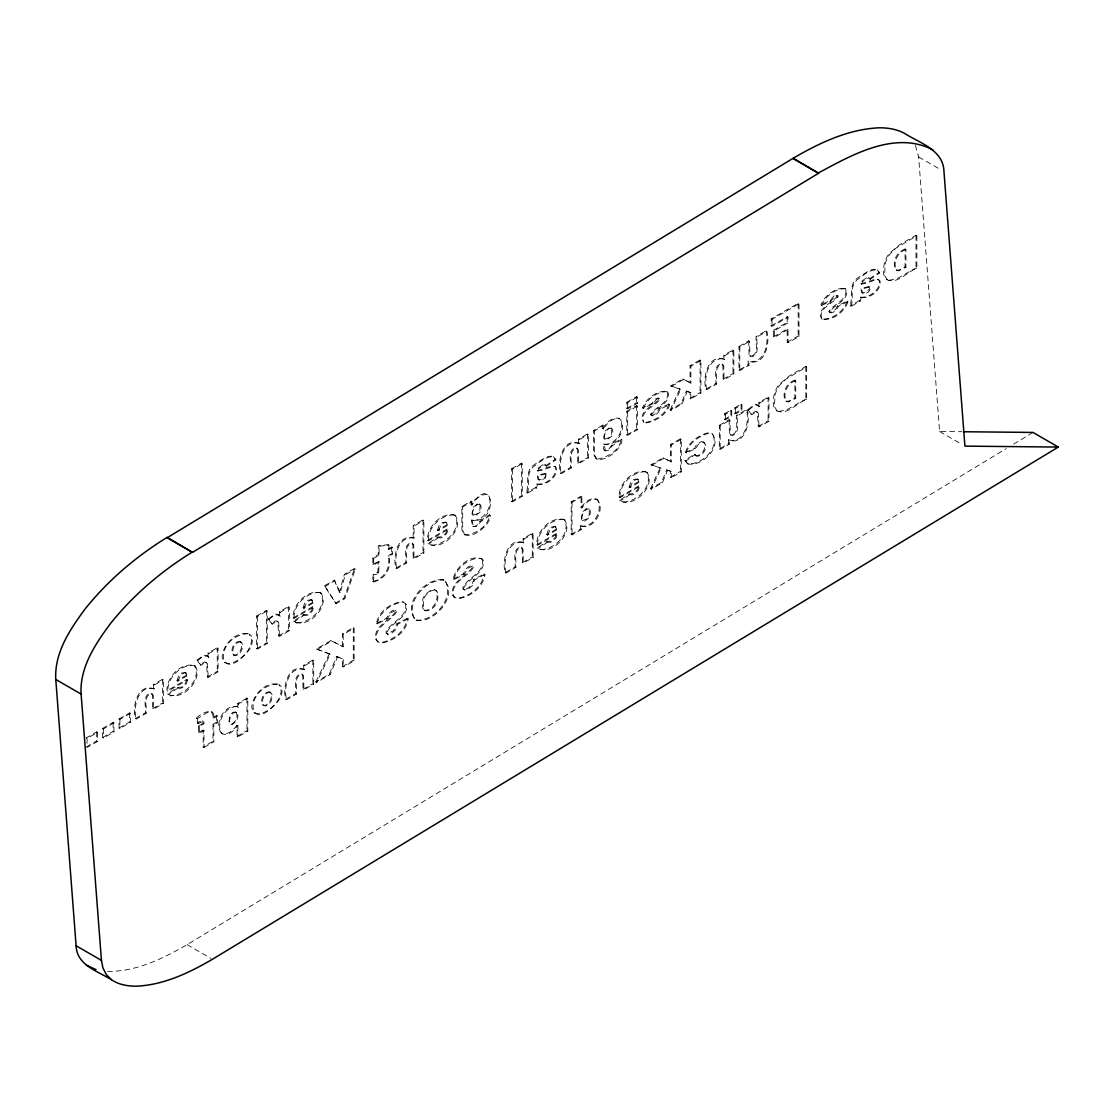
<?xml version="1.0" encoding="UTF-8"?>
<svg xmlns="http://www.w3.org/2000/svg" width="1114" height="1114" viewBox="0 0 1114 1114"><rect width="100%" height="100%" fill="white"/><g stroke="black" fill="none" stroke-linecap="round" stroke-linejoin="round"><path stroke-width="0.75" stroke-dasharray="5 3.75" d="M379.094 561.874L373.691 564.979L372.842 564.492L372.842 557.863L378.245 554.744L378.245 545.749L388.076 544.718L388.076 549.063L391.696 546.974L392.546 547.461L392.546 554.104L388.925 556.192C391.961 568.084 385.207 579.266 373.329 582.009L372.48 581.522L373.204 574.838L377.938 571.942L378.245 561.372L379.094 561.874L378.774 572.429L377.089 574.156L373.204 574.838M373.329 582.009L374.053 575.339M537.533 484.506C546.152 485.593 558.03 477.405 556.318 467.852L555.037 466.613L552.6 466.501L541.557 470.373L537.24 470.804L537.992 468.033L542.727 464.817A4.916 2.841 -60 0 1 545.749 465.694L546.598 466.181L555.97 459.859C551.625 450.669 540.22 461.252 534.804 464.273C524.262 470.512 529.484 483.406 526.421 492.848L527.27 493.335L536.475 488.016L537.533 484.506L536.683 484.019L535.625 487.528L526.421 492.848M538.09 471.292L538.842 468.534L543.576 465.304A4.916 2.841 -60 0 1 546.598 466.181M861.233 297.619C869.853 298.691 881.745 290.517 880.018 280.965L878.737 279.725L876.3 279.614L865.272 283.485L860.941 283.917L861.693 281.146L866.427 277.929A4.916 2.841 -60 0 1 869.449 278.806L870.299 279.294L879.684 272.972C875.339 263.781 863.935 274.35 858.518 277.386C847.963 283.624 853.185 296.519 850.121 305.96L850.971 306.447L860.175 301.128L861.233 297.619L860.398 297.132L859.326 300.641L850.121 305.96M861.79 284.404L862.542 281.633L867.277 278.416A4.916 2.841 -60 0 1 870.299 279.294M377.173 641.664L378.022 642.165L376.616 640.202C373.886 626.36 391.056 621.306 396.779 611.6L395.679 610.263L395.93 611.113C390.206 620.818 373.037 625.873 375.766 639.715L380.278 643.182C392.852 641.859 406.485 632.098 408.197 618.771L407.348 618.284C405.635 631.596 392.003 641.372 379.428 642.694M453.941 597.341L454.791 597.828L453.384 595.879C450.655 582.037 467.824 576.982 473.547 567.277L472.461 565.94L472.698 566.789C466.989 576.495 449.805 581.55 452.535 595.391L457.046 598.859C469.621 597.536 483.267 587.76 484.98 574.448L484.13 573.947C482.418 587.273 468.785 597.034 456.197 598.371M395.804 610.347L390.875 612.7L387.588 618.548L377.298 623.937L376.448 623.45C378.37 611.308 391.111 602.966 402.474 601.49L406.485 604.47C408.713 617.978 391.07 622.35 386.753 632.738L387.059 633.81M377.298 623.937C379.22 611.809 391.961 603.454 403.324 601.992M472.587 566.023L467.657 568.377L464.371 574.225L454.066 579.614L453.217 579.127C454.944 567.36 472.684 551.89 483.253 560.147C485.481 573.654 467.838 578.027 463.521 588.415L463.842 589.487L465.471 589.417L469.022 587.496L472.364 583.708L473.742 579.35L484.13 573.947M454.066 579.614C456.141 567.513 470.247 556.596 482.07 558.518M177.001 680.668L178.518 676.017L181.791 672.995L185.523 672.55L187.514 675.571L177.836 681.155L177.001 680.668L186.665 675.084L187.514 675.571M177.836 681.155L180.816 674.833L184.743 672.703L186.372 673.051M303.105 607.854L304.637 603.203L307.91 600.181L311.642 599.736L313.619 602.758L303.955 608.341L303.105 607.854L312.783 602.27L313.619 602.758M303.955 608.341L306.921 602.02L310.862 599.889L312.491 600.237M437.496 530.264L439.027 525.613L442.286 522.591L446.032 522.16L448.009 525.181L438.345 530.751L437.496 530.264L447.16 524.68L448.009 525.181M438.345 530.751L441.311 524.429L445.238 522.299L446.881 522.647M546.751 534.678L548.283 530.027L551.541 527.006L555.287 526.574L557.265 529.596L547.601 535.166L546.751 534.678L556.415 529.094L557.265 529.596M547.601 535.166L550.567 528.844L554.494 526.713L556.137 527.061M629.076 487.152L630.594 482.501L633.866 479.48L637.598 479.048L639.589 482.07L629.911 487.64L629.076 487.152L638.74 481.568L639.589 482.07M629.911 487.64L632.891 481.318L636.818 479.187L638.447 479.535M186.679 679.415L185.411 683.397L181.693 687.087L177.237 687.491L167.573 693.897C181.248 702.391 203.653 679.986 195.354 666.061C181.972 660.964 166.167 677.187 167.016 690.764L167.866 691.265L187.528 679.902L186.679 679.415L167.016 690.764M187.528 679.902L186.261 683.885L182.543 687.575L179.8 688.494L177.237 687.491M303.356 614.677L305.904 615.68L308.662 614.761L312.366 611.085L313.647 607.088L312.797 606.601L311.53 610.583L307.812 614.274L303.356 614.677L293.692 621.083C307.353 630.064 331.192 605.751 320.623 592.759C328.31 606.684 309.845 623.631 296.129 622.74M437.732 537.101L440.295 538.09L443.038 537.171L446.756 533.495L448.037 529.498L447.187 529.011L445.906 533.007L442.202 536.683L437.732 537.101L428.068 543.507C441.757 552.363 465.568 528.245 454.999 515.169C462.686 529.094 444.221 546.041 430.519 545.15L431.369 545.637M546.988 541.515L549.55 542.504L552.293 541.585L556.011 537.909L557.292 533.912L556.443 533.425L555.162 537.421L551.458 541.098L546.988 541.515L537.324 547.921C551.012 556.777 574.824 532.659 564.255 519.584C571.942 533.509 553.477 550.455 539.775 549.564L540.624 550.051M629.313 493.989L631.875 494.978L634.618 494.059L638.336 490.383L639.603 486.386L638.754 485.899L637.487 489.895L633.769 493.572L629.313 493.989L619.649 500.395C633.323 509.251 657.149 485.133 646.58 472.058C654.266 485.983 635.802 502.929 622.085 502.038L622.935 502.525M407.348 618.284L396.96 623.673L393.534 630.705L387.171 633.866M408.197 618.771L397.809 624.16L395.498 629.925L391.613 633.281L388.006 634.353L385.904 632.251C390.22 621.863 407.863 617.49 405.635 603.983L404.452 602.354L405.301 602.841M484.98 574.448L474.592 579.837L472.28 585.602L468.395 588.958L464.789 590.03L462.672 587.913C466.989 577.539 484.632 573.167 482.404 559.646L481.22 558.03M658.778 399.661L658.263 397.879L655.84 398.728L651.829 403.421L642.527 407.947L643.377 408.434L652.679 403.909L656.689 399.216L659.112 398.366L659.864 399.244C655.366 406.694 638.614 411.289 643.85 422.331C636.54 412.737 653.333 405.593 658.778 399.661L659.627 400.149M822.174 319.37C814.515 309.121 832.994 302.924 837.352 295.809L836.586 294.918L834.163 295.767L830.167 300.46L820.865 304.985L821.714 305.487L831.016 300.961L835.013 296.268L837.436 295.405L838.201 296.296C833.69 303.732 816.952 308.327 822.174 319.37C832.59 320.79 844.885 311.809 848.06 301.56L847.211 301.072L837.463 305.849L835.779 309.107L832.882 311.474L829.833 312.463L828.983 311.502C833.258 303.788 847.684 300.515 845.749 289.501L844.649 288.289C834.832 287.802 824.276 295.683 820.865 304.985M650.868 415.132L652.804 415.243L656.188 413.322L659.14 408.796L668.873 404.02L669.723 404.521L659.989 409.298L658.304 412.556L655.408 414.923L652.344 415.912L650.66 414.464C654.935 406.735 669.347 403.477 667.425 392.462L666.325 391.251C656.508 390.763 645.939 398.631 642.527 407.947M651.718 415.619L651.509 414.951C655.784 407.237 670.196 403.964 668.275 392.95L666.325 391.251M848.06 301.56L838.313 306.336L836.628 309.608L833.732 311.962L830.668 312.95L829.833 311.99C834.108 304.275 848.534 301.003 846.598 290.002L844.649 288.289M340.271 592.634L339.422 592.147L344.393 574.295L354.6 568.391L355.45 568.878L344.797 598.678L336.094 603.704L324.369 585.853L334.27 580.129L340.271 592.634L345.243 574.782L355.45 568.878M376.448 623.45L386.739 618.061L388.466 613.856L392.1 610.764L394.969 609.859L396.528 610.751M453.217 579.127L463.521 573.738L465.234 569.533L468.869 566.441L471.737 565.536L473.311 566.427M668.873 404.02C665.921 414.338 654.712 421.036 644.728 422.582M669.723 404.521C666.771 414.84 655.547 421.524 645.577 423.069L643.001 421.844M847.211 301.072C844.036 311.307 831.754 320.303 821.324 318.882M527.27 493.335C530.612 484.813 525.279 473.728 533.202 466.891C539.273 462.658 546.528 455.278 554.438 457.172M850.971 306.447C854.327 297.925 848.979 286.841 856.903 279.99C862.988 275.771 870.229 268.39 878.152 270.284M688.327 464.218L684.943 460.528L694.273 454.164L697.086 456.322C703.185 456.002 708.267 447.229 704.118 442.355L702.391 442.161L698.45 444.221L695.526 448.761L686.294 452.952L685.444 452.465C688.215 442.537 697.629 436.02 706.972 432.998A18.59 10.736 -60 0 1 712.027 433.694C723.125 446.561 701.319 467.713 687.477 463.73C701.249 465.513 720.828 447.438 712.027 433.694M686.294 452.952C689.065 443.024 698.478 436.521 707.822 433.485A18.59 10.736 -60 0 1 712.876 434.182M471.904 505.143L471.904 501.648L471.055 501.161L461.864 506.466L461.864 528.802C463.814 546.041 491.692 525.836 490.174 515.281L489.325 514.793L479.8 521.296L477.46 524.847L474.118 526.699L472.016 525.697L471.751 520.043C498.334 525.307 495.215 471.18 471.055 504.656L471.904 505.143C474.982 499.573 481.123 493.349 488.029 494.7L487.18 494.212M490.174 515.281L480.649 521.784L476.82 526.379L472.796 526.671M602.73 425.13L602.73 428.625L603.579 429.127L603.579 425.632L602.73 425.13L593.553 430.436L593.553 452.771C595.67 469.704 623.297 450.014 621.849 439.264L620.999 438.763L611.489 445.266L609.149 448.831L605.793 450.669L603.691 449.666L603.44 444.013C615.304 446.296 625.734 429.363 620.122 419.073M621.849 439.264L612.338 445.753L608.495 450.348L604.484 450.641M335.244 603.217L343.947 598.19L354.6 568.391M685.444 452.465L694.676 448.274L696.264 445.071L699.341 442.537L701.542 441.659L704.118 442.355M643.377 408.434C646.788 399.118 657.357 391.251 667.175 391.738M821.714 305.487C825.112 296.171 835.681 288.303 845.498 288.777M686.349 391.028L687.199 391.515L682.005 403.992L670.962 410.37L670.113 409.882L681.155 403.505L686.349 391.028L690.889 392.727L690.889 398.868L690.039 398.38L690.039 392.225M666.715 469.857L667.564 470.345L662.37 482.822L651.328 489.199L650.479 488.712L661.535 482.334L666.715 469.857L671.255 471.542L671.255 477.697L670.405 477.21L670.405 471.055M336.72 656.424L337.57 656.926L330.12 674.652L316.668 682.409L315.819 681.921L329.271 674.151L336.72 656.424L343.209 659.126L343.209 667.091L342.36 666.604L342.36 658.639M670.113 409.882L679.818 388.911L680.668 389.399L670.962 410.37M650.479 488.712L660.184 467.741L661.034 468.228L651.328 489.199M315.819 681.921L329.298 653.821L330.148 654.308L316.668 682.409M602.73 428.625C605.835 423.028 612.784 415.814 619.704 418.669C612.797 417.318 606.657 423.543 603.579 429.127M581.076 507.441C584.432 502.637 590.893 496.426 597.146 499.42C590.907 497.791 585.226 503.222 581.926 507.942L581.076 507.441L581.076 496.134L581.926 496.621L581.926 507.942M237.045 725.103C233.717 729.795 228.078 735.226 221.839 733.611C228.105 736.591 234.511 730.366 237.895 725.59L237.045 725.103L237.045 736.396L237.895 736.883L247.809 731.16L247.809 698.52L246.96 698.032L237.769 703.338L237.769 706.833L238.619 707.32L238.619 703.825L247.809 698.52M197.094 660.045L203.751 655.185L206.717 655.519L208.917 657.357L208.917 653.486L218.093 648.181L218.093 671.826L208.234 677.521L207.385 677.034L206.536 663.109L204.6 661.869L200.13 664.738L197.094 660.045L200.98 665.239L205.436 662.357L207.385 663.596L208.234 677.521M197.944 660.532L202.692 656.536L207.566 656.007M268.377 618.883L275.033 614.037L277.999 614.371L280.185 616.209L280.185 612.338L289.375 607.033L289.375 630.677L279.517 636.373L278.667 635.885L277.818 621.96L275.868 620.721L271.412 623.589L268.377 618.883L272.262 624.077L276.718 621.208L278.667 622.447L279.517 636.373M269.226 619.384L273.974 615.388L278.848 614.858M747.954 409.492L754.61 404.647L756.183 404.452L759.776 406.819L759.776 402.948L768.952 397.642L768.952 421.287L759.094 426.982L758.244 426.495L757.395 412.57L755.445 411.331L750.989 414.199L747.954 409.492L751.839 414.687L756.295 411.818L758.244 413.057L759.094 426.982M748.803 409.994L753.551 405.997L757.033 404.939M684.943 460.528L685.792 461.015L695.122 454.651L695.944 455.835M545.749 465.694L555.134 459.372L555.97 459.859M869.449 278.806L878.835 272.484L879.684 272.972M211.395 711.47L213.846 718.126C215.364 705.719 200.283 713.656 196.384 718.238L197.47 723.083L201.453 720.619L203.89 721.802L204.001 723.808L199.336 726.509L198.487 726.022L198.487 732.65L199.336 733.151L204.001 730.45L204.001 747.452L203.166 746.965L203.166 729.949L204.001 730.45M197.47 723.083L198.32 723.571L203.556 721.231M178.087 687.979L168.423 694.384L167.573 693.897M293.692 621.083L294.528 621.57L304.206 615.179M438.582 537.589L428.918 543.994L428.068 543.507M547.837 542.003L538.173 548.408L537.324 547.921M630.162 494.477L620.498 500.882L619.649 500.395M196.384 718.238L197.234 718.725L207.566 712.375L212.245 711.971M107.404 971.38C136.047 971.868 162.853 958.597 187.11 944.644L1006.207 448.636M1013.643 444.138L1032.97 432.427M256.54 616.014L266.371 610.333L267.221 610.82L267.221 643.474L257.39 649.142L256.54 648.654L256.54 616.014L257.39 616.502L267.221 610.82M413.197 537.589L413.197 525.571L423.014 519.904L423.863 520.391L423.863 553.031L414.046 558.699L413.197 558.211L412.918 544.286L410.815 542.824C402.502 545.359 406.805 556.443 405.802 562.486L395.943 568.182C392.434 556.694 397.642 533.244 414.046 538.076L414.046 526.059L423.863 520.391M511.591 468.757L521.436 463.076L522.271 463.577L522.271 496.217L512.44 501.899L511.591 501.397L511.591 468.757L512.44 469.245L522.271 463.577M626.82 402.238L636.623 396.57L637.473 397.057L637.473 403.226L627.669 408.894L626.82 408.406L626.82 402.238L627.669 402.725L637.473 397.057M700.915 360.435L690.889 366.228L690.889 383.077L690.039 382.589L690.039 365.726L700.065 359.947L700.915 360.435L700.915 393.075L690.889 398.868M788.03 329.438L774.341 337.347L773.492 336.86L773.492 330.273L774.341 330.761L788.03 322.851L788.03 317.156L772.002 326.402L771.153 325.915L771.153 318.896L798.153 303.314L799.003 303.802L799.003 336.456L788.03 342.778L787.18 342.29L787.18 328.95L788.03 329.438L788.03 342.778M916.85 235.764L916 235.277L899.778 244.648L889.334 253.338A16.445 9.497 -60 0 0 884.349 263.433C883.458 268.752 881.982 276.369 887.162 279.879L884.655 275.214L885.198 263.921A16.445 9.497 -60 0 1 890.183 253.825L896.297 247.935L916.85 235.764L916.85 268.404C907.409 271.203 897.16 285.24 886.312 279.391M771.153 318.896L772.002 319.398L799.003 303.802M626.82 408.406L636.623 402.739L637.473 403.226M771.153 325.915L787.18 316.668L788.03 317.156M905.083 248.979C896.867 251.903 892.119 261.024 895.266 269.323L898.385 270.953L905.933 267.304L905.933 249.466L905.083 248.979L905.083 266.803L899.471 269.867L896.241 270.242M905.933 249.466C897.717 252.391 892.968 261.512 896.116 269.811L897.09 270.73M153.37 688.424L153.37 684.567L162.505 679.303L163.354 679.791L163.354 703.435L153.551 709.103L152.702 708.615L152.423 694.676L150.306 693.214C142.007 695.763 146.31 706.847 145.293 712.876L135.435 718.572C131.842 707.028 137.509 682.45 154.219 688.912L154.219 685.068L163.354 679.791M208.917 657.357L208.067 656.87L208.067 652.999L217.244 647.694L218.093 648.181M280.185 616.209L279.349 615.722L279.349 611.837L288.526 606.545L289.375 607.033M578.486 442.982L578.486 439.139L587.621 433.861L588.471 434.349L588.471 457.993L578.653 463.661L577.804 463.173L577.539 449.248L575.423 447.786C567.11 450.321 571.426 461.405 570.41 467.448L560.551 473.144C556.958 461.6 562.626 437.008 579.336 443.483L579.336 439.626L588.471 434.349M626.82 411.233L636.623 405.566L637.473 406.053L637.473 429.712L627.669 435.365L626.82 434.878L626.82 411.233L627.669 411.72L637.473 406.053M680.668 389.399L670.642 385.931L682.715 378.955L690.039 382.589M724.713 359.543L723.863 359.056L723.863 355.199L732.998 349.935L733.848 350.423L733.848 374.067L724.03 379.735L723.181 379.247L722.916 365.308L720.8 363.846C712.487 366.395 716.803 377.479 715.787 383.508L705.928 389.204C702.391 377.59 707.933 353.152 724.713 359.543L724.713 355.686L733.848 350.423M738.958 346.496L748.761 340.828L749.611 341.316L749.889 355.269L752.006 356.717C760.305 354.168 755.988 343.084 757.005 337.041L766.864 331.345C770.415 342.945 764.872 367.397 748.107 361.02L748.107 364.849L738.958 370.14L738.958 346.496L739.793 346.983L749.611 341.316M748.761 340.828L749.04 354.781L751.17 356.229C759.456 353.681 755.139 342.583 756.155 336.553L766.014 330.858L766.864 331.345M324.369 585.853L325.218 586.34L335.119 580.617M372.842 557.863L373.691 558.351L379.094 555.232L379.094 546.236L378.245 545.749M388.076 549.063L388.925 549.55L392.546 547.461M461.864 506.466L462.714 506.954L471.904 501.648M593.553 430.436L594.403 430.923L603.579 425.632M671.491 386.419L683.564 379.442L690.889 383.077M773.492 330.273L787.18 322.364L788.03 322.851M372.842 564.492L378.245 561.372M372.48 581.522C384.358 578.779 391.111 567.597 388.076 555.705L391.696 553.616L392.546 554.104M773.492 336.86L787.18 328.95M321.473 593.247C308.077 588.192 292.286 604.359 293.135 617.95L312.797 606.601M455.849 515.657C442.467 510.602 426.676 526.769 427.511 540.374L447.187 529.011M97.531 732.358L96.681 731.87L86.196 737.928L87.045 738.415L97.531 732.358L97.531 741.437L87.045 747.494M102.627 728.431L113.113 722.373L113.962 722.861L113.962 731.954L103.477 738.011L102.627 737.51L102.627 728.431L103.477 728.918L113.962 722.861M119.073 718.934L129.558 712.89L130.408 713.378L130.408 722.457L119.922 728.514L119.073 728.027L119.073 718.934L119.922 719.435L130.408 713.378M293.135 617.95L293.985 618.451L313.647 607.088M427.511 540.374L428.361 540.861L448.037 529.498M86.196 747.007L96.681 740.949L97.531 741.437M102.627 737.51L113.113 731.466L113.962 731.954M119.073 728.027L129.558 721.969L130.408 722.457M152.702 708.615L162.505 702.948L163.354 703.435M207.385 677.034L217.244 671.338L218.093 671.826M256.54 648.654L266.371 642.973L267.221 643.474M278.667 635.885L288.526 630.19L289.375 630.677M413.197 558.211L423.014 552.544L423.863 553.031M511.591 501.397L521.436 495.73L522.271 496.217M577.804 463.173L587.621 457.506L588.471 457.993M626.82 434.878L636.623 429.21L637.473 429.712M690.039 398.38L700.065 392.588L700.915 393.075M723.181 379.247L732.998 373.58L733.848 374.067M787.18 342.29L798.153 335.955L799.003 336.456M916.85 268.404L916 267.917L896.7 278.848L888.359 280.394M135.435 718.572L136.284 719.059L146.143 713.378C147.159 707.334 142.857 696.25 151.156 693.716L153.272 695.164L153.551 709.103M395.943 568.182L396.793 568.669L406.652 562.974C407.654 556.93 403.352 545.846 411.665 543.312L413.767 544.774L414.046 558.699M560.551 473.144L561.4 473.631L571.259 467.936C572.276 461.892 567.959 450.808 576.272 448.274L578.375 449.736L578.653 463.661M705.928 389.204L706.777 389.691L716.636 384.01C717.653 377.966 713.336 366.882 721.649 364.348L723.752 365.796L724.03 379.735M738.958 370.14L739.793 370.628L748.956 365.336L748.956 361.507L748.107 361.02M330.148 654.308L316.404 648.947L330.928 640.564L343.209 646.774L343.209 634.437L354.127 628.143L354.127 660.783L343.209 667.091M342.36 646.287L342.36 633.95L353.291 627.655L354.127 628.143M571.176 534.497L580.352 529.192L580.352 525.697L581.202 526.184L581.202 529.693L572.011 534.985L571.176 534.497L571.176 501.857L581.076 496.134M681.281 439.264L671.255 445.043L671.255 461.906L670.405 461.405L670.405 444.556L680.431 438.777L681.281 439.264L681.281 471.904L671.255 477.697M806.647 366.882L805.812 366.395L789.589 375.752L779.132 384.455A16.445 9.497 -60 0 0 774.16 394.551C773.255 399.856 771.779 407.487 776.959 410.996L774.453 406.318L775.01 395.038A16.445 9.497 -60 0 1 779.981 384.943L786.094 379.052L806.647 366.882L806.647 399.522C797.206 402.321 786.957 416.358 776.124 410.509M724.518 413.767L730.868 410.105L731.717 410.593L731.717 416.163L725.367 419.825L724.518 419.324L724.518 413.767L725.367 414.255L731.717 410.593M734.822 407.821L741.089 404.201L741.938 404.688L741.938 410.258L735.672 413.879L734.822 413.391L734.822 407.821L735.672 408.309L741.938 404.688M317.253 649.434L331.777 641.051L343.209 646.774M571.176 501.857L572.011 502.344L581.926 496.621M724.518 419.324L730.868 415.675L731.717 416.163M734.822 413.391L741.089 409.771L741.938 410.258M794.881 380.083C786.665 383.021 781.931 392.142 785.078 400.441L788.197 402.07L795.73 398.408L795.73 380.57L794.881 380.083L794.881 397.921L789.283 400.984L786.052 401.36M795.73 380.57C787.514 383.508 782.766 392.629 785.927 400.929L786.902 401.848M198.487 726.022L203.166 723.32L204.001 723.808M212.997 717.639L216.659 715.522L217.508 716.01L217.508 722.652L213.846 724.768L212.997 724.281L212.997 741.283L203.166 746.965M303.732 669.11L303.732 665.253L312.867 659.989L313.702 660.477L313.702 684.121L303.899 689.789L303.05 689.301L302.771 675.363L300.669 673.9C292.355 676.449 296.658 687.533 295.656 693.562L285.797 699.258C282.204 687.714 287.858 663.136 304.568 669.598L304.568 665.754L313.702 660.477M523.97 542.936L523.134 542.434L523.134 538.591L532.269 533.314L533.119 533.801L533.119 557.446L523.302 563.113L522.452 562.626L522.174 548.701L520.071 547.239C511.758 549.773 516.061 560.857 515.058 566.901L505.199 572.596C501.648 560.983 507.19 536.53 523.97 542.936L523.97 539.079L533.119 533.801M661.034 468.228L651.008 464.761L663.081 457.784L670.405 461.405M719.324 425.325L729.127 419.658L729.976 420.145L730.255 434.098L732.371 435.546C740.671 432.998 736.354 421.914 737.371 415.87L747.229 410.175C750.836 421.705 745.169 446.296 728.472 439.849L728.472 443.678L719.324 448.97L719.324 425.325L720.159 425.813L729.976 420.145M729.127 419.658L729.405 433.611L731.536 435.059C739.821 432.511 735.505 421.412 736.535 415.383L746.394 409.687L747.229 410.175M759.776 406.819L758.926 406.332L758.926 402.446L768.103 397.155L768.952 397.642M213.846 718.126L217.508 716.01M651.857 465.248L663.93 458.272L671.255 461.906M198.487 732.65L203.166 729.949M212.997 724.281L216.659 722.164L217.508 722.652M565.104 520.071C551.722 515.016 535.931 531.183 536.767 544.788L556.443 533.425M647.429 472.545C634.033 467.49 618.256 483.657 619.092 497.262L638.754 485.899M536.767 544.788L537.616 545.275L557.292 533.912M619.092 497.262L619.941 497.749L639.603 486.386M303.05 689.301L312.867 683.634L313.702 684.121M342.36 666.604L353.291 660.296L354.127 660.783M522.452 562.626L532.269 556.958L533.119 557.446M670.405 477.21L680.431 471.417L681.281 471.904M758.244 426.495L768.103 420.8L768.952 421.287M806.647 399.522L805.812 399.035L786.498 409.952L778.157 411.512M204.001 747.452L213.846 741.785L213.846 724.768M285.797 699.258L286.646 699.745L296.505 694.064C297.508 688.02 293.205 676.936 301.518 674.402L303.621 675.85L303.899 689.789M505.199 572.596L506.048 573.083L515.907 567.388C516.91 561.345 512.607 550.26 520.92 547.726L523.023 549.188L523.302 563.113M719.324 448.97L720.159 449.457L729.322 444.166L729.322 440.336M237.045 736.396L246.96 730.673L247.809 731.16M860.941 283.917L875.451 279.127L878.737 279.725M537.24 470.804L551.75 466.014L555.037 466.613M379.094 546.236L388.925 545.206L388.925 549.55M868.948 286.493L860.941 288.484L861.54 292.341C864.729 295.28 871.19 291.534 870.41 287.412L868.948 286.493L869.561 288.777L866.581 291.952L862.333 292.857L861.79 288.972L869.797 286.98M545.247 473.38L537.24 475.372L537.825 479.229L540.68 480.357L545.108 478.366L546.709 474.299L545.247 473.38L546.069 474.578L545.261 476.792L541.307 479.577L538.633 479.744L539.482 480.231M546.097 473.868L538.09 475.859L538.675 479.716M434.794 589.863L430.575 591.088L426.202 594.806A8.007 4.623 -60 0 0 423.599 599.986L423.223 606.726L425.019 610.751C434.544 611.739 440.698 598.9 436.744 590.935L433.945 589.376L431.285 589.835L425.353 594.319A8.007 4.623 -60 0 0 422.749 599.499L422.735 608.133L425.019 610.751M597.271 459.177C607.269 457.325 620.651 450.334 620.999 438.763M915.402 145.349L918.632 156.963L939.589 431.508L962.064 431.731M473.199 520.572C484.562 520.224 493.767 505.31 488.447 495.089M750.168 361.855C765.569 362.05 768.98 342.611 766.014 330.858M722.652 358.708C707.237 358.485 703.811 377.952 706.777 389.691M521.909 542.1C506.508 541.864 503.082 561.331 506.048 573.083M236.795 706.527C224.805 706.61 215.879 722.694 221.352 733.151M604.596 439.278L609.414 437.468L611.67 433.666L611.683 428.932L609.539 427.553L604.665 431.424L603.677 438.206L606.838 439.919L611.628 436.242L612.811 431.759L612.533 429.419L610.848 427.748M472.921 515.309L477.739 513.498L479.981 509.697L479.995 504.962L477.85 503.584L472.977 507.455L471.988 514.236L475.149 515.949L479.953 512.273L481.137 507.789L480.844 505.45L479.159 503.779M645.744 471.668C632.613 471.556 619.287 484.2 619.941 497.749M563.419 519.194C550.302 519.082 536.962 531.726 537.616 545.275M454.164 514.779C441.047 514.668 427.706 527.312 428.361 540.861M319.788 592.37C306.656 592.258 293.33 604.888 293.985 618.451M248.366 633.671C212.635 635.788 217.202 689.594 249.689 649.295A12.658 7.311 -60 0 0 252.321 640.313L251.332 635.941L249.258 634.061L251.472 639.826A12.658 7.311 -60 0 1 248.854 648.808C245.122 657.204 224.847 672.104 222.076 656.661C222.911 644.212 237.491 629.438 250.107 634.548M278.04 684.038C242.295 686.154 246.862 739.961 279.363 699.662A12.658 7.311 -60 0 0 281.981 690.68L280.993 686.321L278.918 684.428L281.146 690.193A12.658 7.311 -60 0 1 278.514 699.174C274.782 707.571 254.507 722.471 251.736 707.028C252.572 694.579 267.151 679.805 279.767 684.915M611.697 428.236L608.69 428.709L605.515 431.912L604.206 436.618L605.445 439.765M480.009 504.266L477.001 504.739L473.826 507.942L472.531 512.649L473.77 515.796M240.248 641.636L238.661 641.413C233.536 642.764 230.988 648.752 232.269 653.639L235.695 655.714C240.805 654.336 243.451 648.376 242.142 643.446L240.248 641.636L241.292 642.959C242.601 647.875 239.956 653.848 234.845 655.227L233.286 655.004M241.097 642.137L239.51 641.901C234.386 643.251 231.837 649.239 233.118 654.141L234.135 655.492M269.908 692.003L268.321 691.78C263.196 693.131 260.648 699.119 261.929 704.006L265.355 706.081C270.465 704.702 273.111 698.743 271.802 693.813L269.908 692.003L270.953 693.326C272.262 698.241 269.616 704.215 264.505 705.594L262.946 705.371M270.758 692.504L269.17 692.267C264.046 693.618 261.498 699.606 262.779 704.508L263.795 705.858M582.26 520.642L587.008 518.915L589.236 514.891L589.25 509.725L587.078 508.221L582.288 512.036L581.313 519.389L584.516 521.338L589.195 517.62L590.378 512.691L590.1 510.212L588.387 508.457M235.876 711.916L232.742 712.361L229.79 715.411L228.885 722.819L231.893 724.796L236.697 720.995L237.978 716.093L237.658 713.642L235.876 711.916L237.129 715.606L235.848 720.507L232.617 723.724L229.749 724.086M236.725 712.403L233.578 712.863L230.64 715.898L229.442 720.814L230.598 724.573M443.121 579.684C425.019 578.041 402.057 603.858 415.425 619.941C404.131 602.883 425.868 578.932 443.971 580.171L443.121 579.684C460.876 593.818 432.483 626.82 414.575 619.454M589.222 508.959L586.354 509.293L583.123 512.524L581.856 517.425L583.109 521.129M860.398 297.132C869.004 298.204 880.896 290.016 879.169 280.463L877.888 279.238M536.683 484.019C545.303 485.091 557.195 476.917 555.468 467.365L554.187 466.125M415.968 620.178C434.112 621.375 454.902 598.51 445.238 580.909M414.046 538.076C397.684 535.402 393.771 556.93 396.793 568.669M424.183 610.263C433.694 611.238 439.849 598.413 435.894 590.448M670.642 385.931L679.818 388.911M687.199 391.515L690.889 392.727M651.008 464.761L660.184 467.741M667.564 470.345L671.255 471.542M464.065 534.65C474.522 535.263 488.823 526.337 489.325 514.793M603.44 444.013C615.722 448.831 629.34 426.523 618.855 418.182M316.404 648.947L329.298 653.821M337.57 656.926L343.209 659.126M728.472 439.849C744.904 444.347 749.764 421.176 746.394 409.687M579.336 443.483C562.89 438.958 558.03 462.129 561.4 473.631M304.568 669.598C288.136 665.072 283.262 688.257 286.646 699.745M154.219 688.912C137.774 684.386 132.914 707.571 136.284 719.059M695.094 455.334L696.236 455.835C702.335 455.515 707.432 446.742 703.282 441.868M580.352 525.697C592.899 529.234 603.496 510.407 597.633 499.894M581.202 526.184C594.068 530.32 606.865 507.441 596.296 498.933M238.619 707.32C225.613 701.347 211.813 725.534 222.689 734.098M195.354 666.061C182.014 662.621 167.086 677.73 167.866 691.265M918.632 156.963L940.996 169.871M905.083 266.803L905.933 267.304M868.781 277.901L869.63 278.389M861.693 281.146L862.542 281.633M859.326 300.641L860.175 301.128M837.157 295.196L838.006 295.683M837.101 296.7L837.951 297.187M830.167 300.46L831.016 300.961M837.463 305.849L838.313 306.336M829.262 310.472L830.111 310.973M828.983 311.502L829.833 311.99M829.192 312.185L830.041 312.672M939.589 431.508L961.939 444.402M756.155 336.553L757.005 337.041M749.889 356.034L750.725 356.522M748.107 364.849L748.956 365.336M723.863 355.199L724.713 355.686M794.881 397.921L795.73 398.408M722.081 364.055L722.93 364.543M758.926 402.446L759.776 402.948M690.039 365.726L690.889 366.228M758.425 405.468L757.576 404.981L758.926 406.332M715.787 383.508L716.636 384.01M756.726 411.693L757.576 412.18M750.989 414.199L751.839 414.687M682.715 378.955L683.564 379.442M736.535 415.383L737.371 415.87M681.155 403.505L682.005 403.992M730.255 434.864L731.104 435.351M658.834 398.144L659.683 398.645M728.472 443.678L729.322 444.166M651.829 403.421L652.679 403.909M659.14 408.796L659.989 409.298M650.938 413.433L651.774 413.921M650.66 414.464L651.509 414.951M694.676 448.274L695.526 448.761M694.273 454.164L695.122 454.651M670.405 444.556L671.255 445.043M663.081 457.784L663.93 458.272M611.489 445.266L612.338 445.753M661.535 482.334L662.37 482.822M578.486 439.139L579.336 439.626M595.739 458.62L596.589 459.107L594.375 454.317L594.403 430.923M576.704 447.981L577.553 448.469M570.41 467.448L571.259 467.936M545.08 464.789L545.93 465.276M537.992 468.033L538.842 468.534M535.625 487.528L536.475 488.016M580.352 529.192L581.202 529.693M523.134 538.591L523.97 539.079M479.8 521.296L480.649 521.784M521.338 547.434L522.188 547.921M471.751 520.043L473.645 527.159M515.058 566.901L515.907 567.388M413.197 525.571L414.046 526.059M412.083 543.019L412.932 543.507M473.742 579.35L474.592 579.837M463.521 573.738L464.371 574.225M388.076 544.718L388.925 545.206M462.992 589L464.789 590.03M405.802 562.486L406.652 562.974M388.076 555.705L388.925 556.192M378.245 554.744L379.094 555.232M377.938 571.942L378.774 572.429M377.27 572.888L378.119 573.376M344.393 574.295L345.243 574.782M396.96 623.673L397.809 624.16M386.739 618.061L387.588 618.548M343.947 598.19L344.797 598.678M386.21 633.323L388.006 634.353M342.36 633.95L343.209 634.437M330.928 640.564L331.777 641.051M279.349 611.837L280.185 612.338M277.149 621.083L277.999 621.57M271.412 623.589L272.262 624.077M329.271 674.151L330.12 674.652M303.732 665.253L304.568 665.754M301.936 674.109L302.785 674.597M295.656 693.562L296.505 694.064M208.067 652.999L208.917 653.486M224.276 662.468L225.125 662.955M205.867 662.231L206.717 662.719M200.13 664.738L200.98 665.239M237.769 703.338L238.619 703.825M253.936 712.835L254.786 713.322M153.37 684.567L154.219 685.068M170.86 696.041L170.01 695.54C183.726 696.445 202.191 679.498 194.504 665.573M151.588 693.423L152.437 693.911M212.997 741.283L213.846 741.785M145.293 712.876L146.143 713.378M187.11 944.644L210.964 958.402M862.389 292.829L863.183 293.344M294.528 621.57L296.978 623.227M464.914 535.138L462.686 530.348L462.714 506.954M277.999 614.371L279.349 615.722M206.717 655.519L208.067 656.87M877.303 269.783L878.835 272.484M553.602 456.684L555.134 459.372M637.598 479.048L638.74 481.568M555.287 526.574L556.415 529.094M446.032 522.16L447.16 524.68M311.642 599.736L312.783 602.27M185.523 672.55L186.665 675.084M605.334 451.142L604.275 444.5M325.218 586.34L336.094 603.704M202.72 720.73L203.166 723.32M685.792 461.015L686.809 462.937M334.27 580.129L339.422 592.147M197.234 718.725L198.32 723.571M916 235.277L916 267.917M805.812 366.395L805.812 399.035M798.153 303.314L798.153 335.955M787.18 316.668L787.18 322.364M774.341 330.761L774.341 337.347M772.002 319.398L772.002 326.402M768.103 397.155L768.103 420.8M741.089 404.201L741.089 409.771M739.793 346.983L739.793 370.628M735.672 408.309L735.672 413.879M732.998 349.935L732.998 373.58M730.868 410.105L730.868 415.675M725.367 414.255L725.367 419.825M720.159 425.813L720.159 449.457M700.065 359.947L700.065 392.588M680.431 438.777L680.431 471.417M636.623 396.57L636.623 402.739M636.623 405.566L636.623 429.21M627.669 402.725L627.669 408.894M627.669 411.72L627.669 435.365M587.621 433.861L587.621 457.506M572.011 502.344L572.011 534.985M532.269 533.314L532.269 556.958M521.436 463.076L521.436 495.73M512.44 469.245L512.44 501.899M471.055 501.161L471.055 504.656M423.014 519.904L423.014 552.544M391.696 546.974L391.696 553.616M373.691 558.351L373.691 564.979M353.291 627.655L353.291 660.296M312.867 659.989L312.867 683.634M288.526 606.545L288.526 630.19M266.371 610.333L266.371 642.973M257.39 616.502L257.39 649.142M246.96 698.032L246.96 730.673M237.895 725.59L237.895 736.883M217.244 647.694L217.244 671.338M216.659 715.522L216.659 722.164M199.336 726.509L199.336 733.151M162.505 679.303L162.505 702.948M129.558 712.89L129.558 721.969M119.922 719.435L119.922 728.514M113.113 722.373L113.113 731.466M103.477 728.918L103.477 738.011M96.681 731.87L96.681 740.949M87.045 738.415L87.045 745.976"/><path stroke-width="1.5" d="M1058.3 447.062L964.919 446.129L943.976 171.598C943.53 151.239 922.225 143.692 907.423 135.184C899.29 129.544 889.362 127.887 879.656 127.776C848.562 129.057 819.653 142.787 793.224 158.23L818.567 173.255L192.499 552.377L167.156 537.352C136.075 556.499 107.849 580.505 85.04 609.08C69.945 629.438 54.21 652.985 55.784 679.47L76.1 945.758C76.629 965.114 97.767 971.171 111.372 979.666C118.557 984.665 127.358 986.127 135.95 986.224C163.466 985.082 189.06 972.94 212.454 959.265L1058.3 447.062L1032.97 432.427L963.805 431.745M192.485 551.973C161.405 571.12 133.179 595.127 110.37 623.701C95.275 644.073 79.54 667.606 81.113 694.092L101.444 960.379L102.975 968.08L106.303 974.541L111.372 979.666M192.499 552.377L167.17 537.756L793.224 158.23M818.567 172.865C851.945 154.874 895.141 130.241 932.752 149.805M96.041 969.612L86.029 965.044M793.238 158.634L818.567 173.255M55.784 679.47L81.113 694.092M76.1 945.758L101.444 960.379"/></g></svg>
